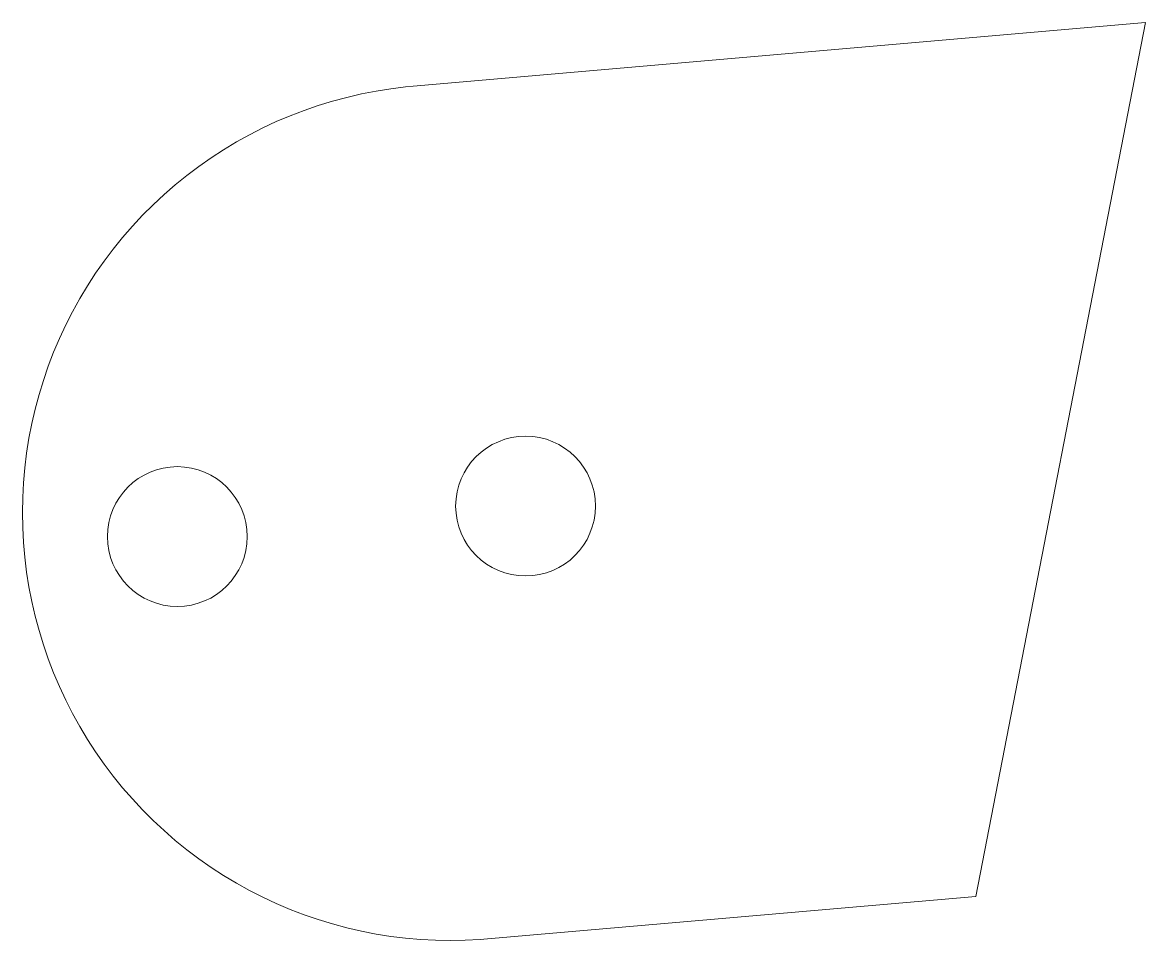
# Model space of a CAD drawing. Extents: x -8.43 to -0.39, y -3.44 to 3.13.
import ezdxf

# ---------------------------------------------------------------- set-up
doc = ezdxf.new("R2010")
doc.units = 0
doc.layers.add('HOLES', color=2, linetype='Continuous', lineweight=5)
doc.layers.add('OUTLINE', color=1, linetype='Continuous', lineweight=5)

msp = doc.modelspace()

# ---------------------------------------------------------------- linework, layer by layer
at = {"layer": 'HOLES'}
for centre in [(-4.8272, -0.3337), (-7.3177, -0.5516)]:
    msp.add_circle(centre, 0.5, dxfattribs=at)
at = {"layer": 'OUTLINE'}
msp.add_lwpolyline([(-1.6075, -3.1252), (-5.0994, -3.4293), (-5.1515, -3.4334), (-5.2582, -3.439), (-5.365, -3.4409), (-5.4718, -3.439), (-5.5785, -3.4334), (-5.6849, -3.4241), (-5.7909, -3.4111), (-5.8965, -3.3944), (-6.0013, -3.374), (-6.1054, -3.35), (-6.2086, -3.3223), (-6.3108, -3.2911), (-6.4118, -3.2563), (-6.5115, -3.218), (-6.6099, -3.1763), (-6.7067, -3.1311), (-6.8019, -3.0826), (-6.8953, -3.0308), (-6.9869, -2.9758), (-7.0765, -2.9176), (-7.164, -2.8563), (-7.2493, -2.792), (-7.3324, -2.7248), (-7.413, -2.6547), (-7.4911, -2.5819), (-7.5667, -2.5063), (-7.6395, -2.4282), (-7.7096, -2.3476), (-7.7768, -2.2645), (-7.8411, -2.1792), (-7.9024, -2.0917), (-7.9606, -2.0021), (-8.0156, -1.9105), (-8.0674, -1.8171), (-8.1159, -1.7219), (-8.1611, -1.6251), (-8.2028, -1.5267), (-8.2411, -1.427), (-8.2759, -1.326), (-8.3071, -1.2238), (-8.3348, -1.1206), (-8.3588, -1.0165), (-8.3792, -0.9117), (-8.3959, -0.8061), (-8.4089, -0.7001), (-8.4182, -0.5937), (-8.4238, -0.487), (-8.4257, -0.3802), (-8.4238, -0.2734), (-8.4182, -0.1667), (-8.4089, -0.0602), (-8.3959, 0.0458), (-8.3792, 0.1513), (-8.3588, 0.2562), (-8.3348, 0.3603), (-8.3071, 0.4635), (-8.2759, 0.5656), (-8.2411, 0.6666), (-8.2028, 0.7664), (-8.1611, 0.8647), (-8.1159, 0.9615), (-8.0674, 1.0567), (-8.0156, 1.1502), (-7.9606, 1.2417), (-7.9024, 1.3313), (-7.8411, 1.4189), (-7.7768, 1.5042), (-7.7096, 1.5872), (-7.6395, 1.6678), (-7.5667, 1.746), (-7.4911, 1.8215), (-7.413, 1.8944), (-7.3324, 1.9645), (-7.2493, 2.0317), (-7.164, 2.096), (-7.0765, 2.1573), (-6.9869, 2.2154), (-6.8953, 2.2705), (-6.8019, 2.3223), (-6.7067, 2.3708), (-6.6099, 2.4159), (-6.5115, 2.4577), (-6.4118, 2.4959), (-6.3108, 2.5307), (-6.2086, 2.562), (-6.1054, 2.5896), (-6.0013, 2.6136), (-5.8965, 2.634), (-5.7909, 2.6507), (-5.6849, 2.6638), (-5.6305, 2.669), (-0.3925, 3.1252), (-1.6075, -3.1252)], dxfattribs=at)

doc.saveas('drawing.dxf')
